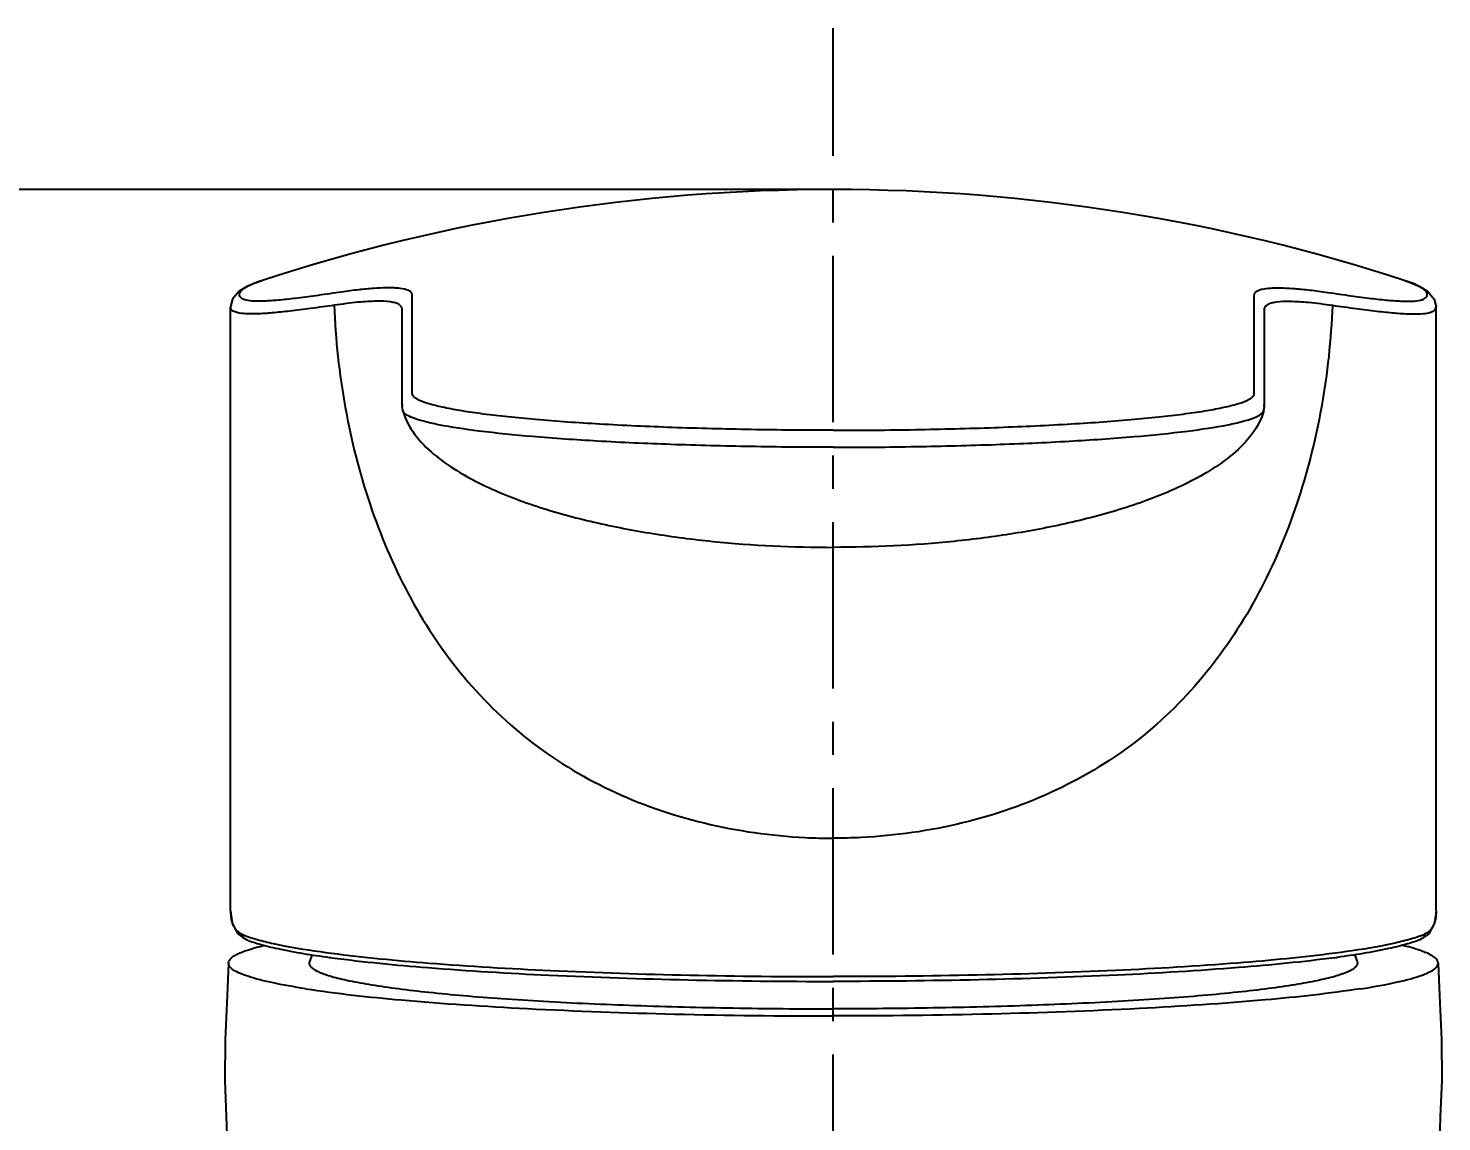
# Model space of a CAD drawing. Header units: millimetres. Extents: x 601 to 1195, y -13 to 407.
# Drawn here: x 977.2 to 1031.1, y 274.7 to 316.4 of the extents above; entities that cross this region are included whole.
import ezdxf

# ---------------------------------------------------------------- set-up
doc = ezdxf.new("R2010")
doc.units = ezdxf.units.MM
doc.header["$LTSCALE"] = 0.1
doc.linetypes.add('CENTERX2', pattern=[101.6, 63.5, -12.7, 12.7, -12.7])
doc.layers.add('CENTER', color=1, linetype='CENTERX2')
doc.layers.add('DIM', color=3, linetype='Continuous')
doc.styles.get("Standard").update_dxf_attribs({"font": 'arial.ttf'})
doc.dimstyles.new('ISO-25', dxfattribs={"dimtxt": 2.5, "dimasz": 2.5, "dimexe": 1.25, "dimexo": 0.625, "dimtad": 1, "dimtxsty": 'Standard', "dimcen": 2.5, "dimadec": 0, "dimazin": 0, "dimtfac": 1, "dimtmove": 0, "dimatfit": 3, "dimfxl": 0, "dimarcsym": 0})

# ---------------------------------------------------------------- blocks, each defined once
blk = doc.blocks.new('*D22')
at = {"layer": 'Defpoints', "color": 0}
for p in [(1007.922, 310.255), (925.567, 206.036), (936.146, 206.036)]:
    blk.add_point(p, dxfattribs=at)
at = {"layer": 'DIM', "color": 0, "lineweight": -2}
for p, q in [((1007.297, 310.255), (924.317, 310.255)), ((925.567, 307.755), (925.567, 208.536)), ((935.521, 206.036), (924.317, 206.036))]:
    blk.add_line(p, q, dxfattribs=at)
at = {"layer": 'DIM', "color": 0}
for points in [[(925.151, 307.755), (925.984, 307.755), (925.567, 310.255)], [(925.151, 208.536), (925.984, 208.536), (925.567, 206.036)]]:
    blk.add_solid(points, dxfattribs=at)
at = {"layer": 'DIM', "color": 0, "insert": (923.44, 258.146), "char_height": 2.5, "attachment_point": 5, "rotation": 90}
blk.add_mtext('104,22', dxfattribs=at)

msp = doc.modelspace()

# ---------------------------------------------------------------- linework, layer by layer
at = {"color": 7, "linetype": 'Continuous'}
for p, q in [((986.097, 306.776), (986.101, 306.777)), ((1029.746, 306.776), (1029.743, 306.777)), ((991.859, 302.467), (991.859, 306.206)), ((1023.984, 302.467), (1023.984, 306.206)), ((984.922, 305.772), (984.922, 305.782)), ((984.922, 282.725), (984.922, 305.772)), ((991.474, 301.983), (991.474, 305.721)), ((1024.37, 301.983), (1024.37, 305.721)), ((1030.922, 305.772), (1030.922, 305.782)), ((1030.922, 282.725), (1030.922, 305.772)), ((991.495, 301.82), (991.474, 301.983)), ((991.496, 301.818), (991.495, 301.82)), ((1024.348, 301.82), (1024.37, 301.983)), ((1024.348, 301.818), (1024.348, 301.82)), ((985.195, 281.854), (985.474, 281.656)), ((985.474, 281.656), (985.477, 281.655)), ((1030.369, 281.656), (1030.367, 281.655)), ((1030.649, 281.854), (1030.369, 281.656)), ((988.035, 281.065), (987.932, 280.79)), ((1027.809, 281.065), (1027.911, 280.79)), ((987.932, 280.79), (987.922, 280.733)), ((1027.911, 280.79), (1027.922, 280.733)), ((984.706, 276.249), (984.759, 274.882)), ((1031.138, 276.249), (1031.084, 274.882)), ((984.759, 274.882), (984.797, 273.864)), ((1031.084, 274.882), (1031.047, 273.864))]:
    msp.add_line(p, q, dxfattribs=at)
for points in [[(985.542, 306.555), (985.236, 306.364), (984.996, 306.077), (984.922, 305.782)], [(986.097, 306.776), (985.936, 306.721), (985.542, 306.555)], [(1029.746, 306.776), (1029.908, 306.721), (1030.301, 306.555)], [(1030.301, 306.555), (1030.607, 306.364), (1030.848, 306.077), (1030.922, 305.782)], [(984.922, 282.725), (984.98, 282.253), (985.195, 281.854)], [(1030.922, 282.725), (1030.864, 282.253), (1030.649, 281.854)], [(984.84, 280.738), (984.797, 279.498), (984.719, 277.816), (984.706, 276.249)], [(1031.004, 280.738), (1031.047, 279.498), (1031.125, 277.816), (1031.138, 276.249)]]:
    msp.add_lwpolyline(points, dxfattribs=at)
for centre, radius, start, end in [((1007.922, 240.066), 70.19, 89.99999, 108.11284), ((1007.922, 240.066), 70.19, 71.88716, 90.00001), ((991.97, 301.983), 0.496, 172.2067, 180.0526), ((1023.873, 301.983), 0.496, 359.9474, 7.7933), ((986.528, 284.496), 2.907, 246.3255, 248.6877), ((1029.316, 284.496), 2.907, 291.3123, 293.6745), ((994.51, 323.711), 43.151, 262.2478, 262.3738), ((1021.334, 323.711), 43.151, 277.6262, 277.7522)]:
    msp.add_arc(centre, radius, start, end, dxfattribs=at)
for points, knots in [([(985.26, 306.244), (985.26, 306.29), (985.319, 306.402), (985.493, 306.527), (985.76, 306.659), (985.974, 306.736), (986.097, 306.776)], [0, 0, 0, 0, 0.136361, 0.337081, 0.623092, 1, 1, 1, 1]), ([(989.157, 306.344), (988.862, 306.3), (988.307, 306.219), (987.528, 306.114), (986.859, 306.038), (986.305, 305.996), (985.868, 305.989), (985.577, 306.015), (985.409, 306.066), (985.326, 306.111), (985.271, 306.171), (985.26, 306.22), (985.26, 306.244)], [0, 0, 0, 0, 0.222773, 0.418687, 0.586442, 0.724974, 0.8336, 0.912437, 0.941331, 0.964142, 0.982638, 1, 1, 1, 1]), ([(991.859, 306.206), (991.859, 306.241), (991.842, 306.325), (991.717, 306.417), (991.515, 306.47), (991.291, 306.495), (991.065, 306.505), (990.776, 306.505), (990.356, 306.485), (989.785, 306.431), (989.376, 306.376), (989.157, 306.344)], [0, 0, 0, 0, 0.037622, 0.083789, 0.154825, 0.257538, 0.321423, 0.39372, 0.563372, 0.765838, 1, 1, 1, 1]), ([(1023.984, 306.206), (1023.984, 306.241), (1024.001, 306.325), (1024.127, 306.417), (1024.328, 306.47), (1024.552, 306.495), (1024.778, 306.505), (1025.067, 306.505), (1025.487, 306.485), (1026.058, 306.431), (1026.468, 306.376), (1026.687, 306.344)], [0, 0, 0, 0, 0.037622, 0.083789, 0.154825, 0.257538, 0.321423, 0.39372, 0.563372, 0.765838, 1, 1, 1, 1]), ([(1026.687, 306.344), (1026.982, 306.3), (1027.537, 306.219), (1028.316, 306.114), (1028.984, 306.038), (1029.539, 305.996), (1029.975, 305.989), (1030.266, 306.015), (1030.434, 306.066), (1030.518, 306.111), (1030.572, 306.171), (1030.583, 306.22), (1030.583, 306.244)], [0, 0, 0, 0, 0.222773, 0.418687, 0.586442, 0.724974, 0.8336, 0.912437, 0.941331, 0.964142, 0.982638, 1, 1, 1, 1]), ([(1030.583, 306.244), (1030.583, 306.29), (1030.525, 306.402), (1030.35, 306.527), (1030.084, 306.659), (1029.869, 306.736), (1029.746, 306.776)], [0, 0, 0, 0, 0.136361, 0.337081, 0.623092, 1, 1, 1, 1]), ([(988.877, 305.839), (988.576, 305.797), (988.013, 305.718), (987.221, 305.618), (986.543, 305.547), (985.98, 305.509), (985.537, 305.506), (985.243, 305.536), (985.072, 305.589), (984.988, 305.636), (984.933, 305.698), (984.922, 305.748), (984.922, 305.772)], [0, 0, 0, 0, 0.222867, 0.418723, 0.586331, 0.724691, 0.833186, 0.912001, 0.940947, 0.963862, 0.982501, 1, 1, 1, 1]), ([(991.345, 305.871), (991.304, 305.897), (991.199, 305.937), (990.919, 305.99), (990.439, 306.001), (989.721, 305.954), (989.179, 305.884), (988.877, 305.839)], [0, 0, 0, 0, 0.057959, 0.133303, 0.342754, 0.632458, 1, 1, 1, 1]), ([(988.877, 305.839), (988.926, 304.535), (989.205, 301.96), (990.141, 298.248), (991.594, 294.807), (993.598, 291.731), (996.207, 289.148), (999.388, 287.202), (1002.995, 285.954), (1005.553, 285.593), (1006.851, 285.528)], [0, 0, 0, 0, 0.130266, 0.257456, 0.380765, 0.501388, 0.621543, 0.743943, 0.870296, 1, 1, 1, 1]), ([(991.475, 305.688), (991.466, 305.725), (991.438, 305.798), (991.378, 305.851), (991.345, 305.871)], [0, 0, 0, 0, 0.494319, 1, 1, 1, 1]), ([(1026.967, 305.839), (1026.917, 304.535), (1026.639, 301.96), (1025.702, 298.248), (1024.25, 294.807), (1022.245, 291.731), (1019.637, 289.148), (1016.456, 287.202), (1012.848, 285.954), (1010.29, 285.593), (1008.992, 285.528)], [0, 0, 0, 0, 0.130266, 0.257456, 0.380765, 0.501388, 0.621543, 0.743943, 0.870296, 1, 1, 1, 1]), ([(1024.369, 305.688), (1024.378, 305.725), (1024.406, 305.798), (1024.466, 305.851), (1024.499, 305.871)], [0, 0, 0, 0, 0.494319, 1, 1, 1, 1]), ([(1024.499, 305.871), (1024.54, 305.897), (1024.644, 305.937), (1024.925, 305.99), (1025.404, 306.001), (1026.123, 305.954), (1026.665, 305.884), (1026.967, 305.839)], [0, 0, 0, 0, 0.057959, 0.133303, 0.342754, 0.632458, 1, 1, 1, 1]), ([(1026.967, 305.839), (1027.267, 305.797), (1027.831, 305.718), (1028.622, 305.618), (1029.301, 305.547), (1029.863, 305.509), (1030.306, 305.506), (1030.601, 305.536), (1030.771, 305.589), (1030.856, 305.636), (1030.911, 305.698), (1030.922, 305.748), (1030.922, 305.772)], [0, 0, 0, 0, 0.222867, 0.418723, 0.586331, 0.724691, 0.833186, 0.912001, 0.940947, 0.963862, 0.982501, 1, 1, 1, 1]), ([(1007.922, 301.068), (1007.922, 301.068), (1006.877, 301.068), (1004.828, 301.085), (1001.853, 301.162), (999.11, 301.287), (997.021, 301.431), (995.544, 301.572), (994.608, 301.68), (993.799, 301.796), (993.126, 301.917), (992.595, 302.042), (992.244, 302.155), (992.041, 302.255), (991.924, 302.331), (991.859, 302.415), (991.859, 302.467)], [0.5, 0.5, 0.5, 0.5, 0.5, 0.5963639, 0.6890536, 0.7745397, 0.8495789, 0.8822792, 0.9113539, 0.9365337, 0.9576086, 0.9744138, 0.9868859, 0.9915236, 0.9951573, 1, 1, 1, 1]), ([(1007.922, 301.068), (1007.922, 301.068), (1008.966, 301.068), (1011.016, 301.085), (1013.991, 301.162), (1016.733, 301.287), (1018.823, 301.431), (1020.299, 301.572), (1021.236, 301.68), (1022.044, 301.796), (1022.717, 301.917), (1023.249, 302.042), (1023.599, 302.155), (1023.803, 302.255), (1023.92, 302.331), (1023.984, 302.415), (1023.984, 302.467)], [0.5, 0.5, 0.5, 0.5, 0.5, 0.5963639, 0.6890536, 0.7745397, 0.8495789, 0.8822792, 0.9113539, 0.9365337, 0.9576086, 0.9744138, 0.9868859, 0.9915236, 0.9951573, 1, 1, 1, 1]), ([(991.496, 301.818), (991.584, 301.496), (991.917, 300.876), (992.661, 300.132), (993.546, 299.509), (994.848, 298.808), (996.602, 298.13), (998.793, 297.534), (1001.041, 297.102), (1004.082, 296.711), (1006.385, 296.601), (1007.922, 296.601), (1007.922, 296.601)], [0, 0, 0, 0, 0.0279716, 0.0571996, 0.0873455, 0.1180881, 0.1805934, 0.2439118, 0.3076692, 0.3716785, 0.5, 0.5, 0.5, 0.5, 0.5]), ([(1007.922, 300.42), (1007.922, 300.42), (1006.869, 300.42), (1004.803, 300.437), (1001.8, 300.514), (999.025, 300.638), (996.581, 300.804), (994.56, 301.005), (993.175, 301.207), (992.337, 301.391), (991.916, 301.521), (991.64, 301.643), (991.512, 301.761), (991.496, 301.818)], [0.4999999, 0.4999999, 0.4999999, 0.4999999, 0.4999999, 0.5951201, 0.6867215, 0.7714203, 0.8460981, 0.9080294, 0.9550111, 0.9723986, 0.9855776, 0.9946007, 1, 1, 1, 1]), ([(1024.348, 301.818), (1024.259, 301.496), (1023.926, 300.876), (1023.182, 300.132), (1022.297, 299.509), (1020.995, 298.808), (1019.242, 298.13), (1017.05, 297.534), (1014.803, 297.102), (1011.762, 296.711), (1009.458, 296.601), (1007.922, 296.601), (1007.922, 296.601)], [0, 0, 0, 0, 0.0279716, 0.0571996, 0.0873455, 0.1180881, 0.1805934, 0.2439118, 0.3076692, 0.3716785, 0.5, 0.5, 0.5, 0.5, 0.5]), ([(1007.922, 300.42), (1007.922, 300.42), (1008.974, 300.42), (1011.041, 300.437), (1014.044, 300.514), (1016.818, 300.638), (1019.262, 300.804), (1021.284, 301.005), (1022.669, 301.207), (1023.506, 301.391), (1023.928, 301.521), (1024.203, 301.643), (1024.332, 301.761), (1024.348, 301.818)], [0.4999999, 0.4999999, 0.4999999, 0.4999999, 0.4999999, 0.5951201, 0.6867215, 0.7714203, 0.8460981, 0.9080294, 0.9550111, 0.9723986, 0.9855776, 0.9946007, 1, 1, 1, 1]), ([(984.922, 282.725), (984.922, 282.619), (984.935, 282.423), (985.013, 282.158), (985.156, 281.953), (985.29, 281.865), (985.361, 281.834)], [0, 0, 0, 0, 0.302042, 0.555937, 0.779744, 1, 1, 1, 1]), ([(1030.922, 282.725), (1030.922, 282.619), (1030.909, 282.423), (1030.83, 282.158), (1030.687, 281.953), (1030.553, 281.865), (1030.483, 281.834)], [0, 0, 0, 0, 0.302042, 0.555937, 0.779744, 1, 1, 1, 1]), ([(985.361, 281.834), (985.361, 281.797), (985.382, 281.722), (985.441, 281.671), (985.474, 281.656)], [0, 0, 0, 0, 0.502847, 1, 1, 1, 1]), ([(985.472, 281.788), (985.626, 281.728), (985.984, 281.615), (986.349, 281.527), (986.554, 281.482)], [0, 0, 0, 0, 0.440414, 1, 1, 1, 1]), ([(985.477, 281.655), (985.649, 281.579), (986.062, 281.442), (987.13, 281.184), (988.031, 281.044), (988.689, 280.955)], [0, 0, 0, 0, 0.171187, 0.395593, 1, 1, 1, 1]), ([(1030.367, 281.655), (1030.195, 281.579), (1029.781, 281.442), (1028.713, 281.184), (1027.812, 281.044), (1027.154, 280.955)], [0, 0, 0, 0, 0.171187, 0.395593, 1, 1, 1, 1]), ([(1030.372, 281.788), (1030.218, 281.728), (1029.859, 281.615), (1029.494, 281.527), (1029.289, 281.482)], [0, 0, 0, 0, 0.440414, 1, 1, 1, 1]), ([(1030.483, 281.834), (1030.483, 281.797), (1030.462, 281.722), (1030.403, 281.671), (1030.369, 281.656)], [0, 0, 0, 0, 0.502847, 1, 1, 1, 1]), ([(984.84, 280.738), (984.842, 280.818), (984.948, 280.943), (985.131, 281.055), (985.26, 281.114), (985.333, 281.144)], [0, 0, 0, 0, 0.363898, 0.642446, 1, 1, 1, 1]), ([(985.333, 281.144), (985.393, 281.169), (985.689, 281.279), (985.994, 281.36), (986.238, 281.418)], [0, 0, 0, 0, 0.207441, 1, 1, 1, 1]), ([(986.554, 281.482), (986.711, 281.448), (987.448, 281.3), (988.192, 281.19), (988.778, 281.113)], [0, 0, 0, 0, 0.21382, 1, 1, 1, 1]), ([(988.778, 281.113), (990.01, 280.952), (992.794, 280.689), (997.351, 280.422), (1002.498, 280.256), (1006.095, 280.219), (1007.922, 280.219)], [0, 0, 0, 0, 0.0967297, 0.2176269, 0.3554506, 0.4976734, 0.4976734, 0.4976734, 0.4976734]), ([(1027.066, 281.113), (1025.834, 280.952), (1023.05, 280.689), (1018.492, 280.422), (1013.345, 280.256), (1009.748, 280.219), (1007.922, 280.219)], [0, 0, 0, 0, 0.0967297, 0.2176269, 0.3554506, 0.4976734, 0.4976734, 0.4976734, 0.4976734]), ([(1029.289, 281.482), (1029.132, 281.448), (1028.395, 281.3), (1027.652, 281.19), (1027.066, 281.113)], [0, 0, 0, 0, 0.21382, 1, 1, 1, 1]), ([(1030.511, 281.144), (1030.45, 281.169), (1030.155, 281.279), (1029.849, 281.36), (1029.606, 281.418)], [0, 0, 0, 0, 0.207441, 1, 1, 1, 1]), ([(1031.004, 280.738), (1031.002, 280.818), (1030.896, 280.943), (1030.712, 281.055), (1030.584, 281.114), (1030.511, 281.144)], [0, 0, 0, 0, 0.363898, 0.642446, 1, 1, 1, 1]), ([(987.779, 279.759), (987.352, 279.825), (986.755, 279.928), (986.022, 280.098), (985.605, 280.217), (985.273, 280.342), (985.008, 280.473), (984.837, 280.634), (984.84, 280.738)], [0, 0, 0, 0, 0.4076, 0.571914, 0.708871, 0.818527, 0.901597, 1, 1, 1, 1]), ([(987.922, 280.733), (987.922, 280.704), (987.944, 280.636), (988.025, 280.55), (988.15, 280.466), (988.321, 280.383), (988.538, 280.301), (988.802, 280.219), (989.112, 280.139), (989.614, 280.027), (990.352, 279.895), (991.365, 279.75), (992.538, 279.615), (993.86, 279.49), (995.318, 279.376), (997.491, 279.238), (1000.434, 279.105), (1004.121, 279.011), (1006.65, 278.99), (1007.922, 278.99)], [0, 0, 0, 0, 0.0043799, 0.0098978, 0.0171663, 0.026448, 0.037851, 0.0514199, 0.0671637, 0.0850685, 0.1272514, 0.1776538, 0.2358393, 0.3012786, 0.3733597, 0.4514009, 0.62234, 0.8075725, 0.9950748, 0.9950748, 0.9950748, 0.9950748]), ([(988.783, 280.942), (990.002, 280.779), (992.766, 280.514), (997.298, 280.243), (1002.456, 280.075), (1006.072, 280.037), (1007.922, 280.037)], [0, 0, 0, 0, 0.0960098, 0.2165472, 0.3543608, 0.4987487, 0.4987487, 0.4987487, 0.4987487]), ([(1027.06, 280.942), (1025.841, 280.779), (1023.078, 280.514), (1018.545, 280.243), (1013.387, 280.075), (1009.772, 280.037), (1007.922, 280.037)], [0, 0, 0, 0, 0.0960098, 0.2165472, 0.3543608, 0.4987487, 0.4987487, 0.4987487, 0.4987487]), ([(1027.922, 280.733), (1027.922, 280.704), (1027.9, 280.636), (1027.819, 280.55), (1027.694, 280.466), (1027.523, 280.383), (1027.306, 280.301), (1027.042, 280.219), (1026.731, 280.139), (1026.229, 280.027), (1025.491, 279.895), (1024.479, 279.75), (1023.306, 279.615), (1021.984, 279.49), (1020.526, 279.376), (1018.352, 279.238), (1015.409, 279.105), (1011.722, 279.011), (1009.194, 278.99), (1007.922, 278.99)], [0, 0, 0, 0, 0.0043799, 0.0098978, 0.0171663, 0.026448, 0.037851, 0.0514199, 0.0671637, 0.0850685, 0.1272514, 0.1776538, 0.2358393, 0.3012786, 0.3733597, 0.4514009, 0.62234, 0.8075725, 0.9950748, 0.9950748, 0.9950748, 0.9950748]), ([(1028.065, 279.759), (1028.492, 279.825), (1029.089, 279.928), (1029.821, 280.098), (1030.239, 280.217), (1030.57, 280.342), (1030.836, 280.473), (1031.007, 280.634), (1031.004, 280.738)], [0, 0, 0, 0, 0.4076, 0.571914, 0.708871, 0.818527, 0.901597, 1, 1, 1, 1]), ([(987.779, 279.759), (988.992, 279.571), (991.81, 279.27), (996.507, 278.961), (1002.005, 278.764), (1005.901, 278.718), (1007.922, 278.718)], [0, 0, 0, 0, 0.182476, 0.420874, 0.699689, 1, 1, 1, 1]), ([(1028.065, 279.759), (1026.852, 279.571), (1024.034, 279.27), (1019.336, 278.961), (1013.839, 278.764), (1009.942, 278.718), (1007.922, 278.718)], [0, 0, 0, 0, 0.182476, 0.420874, 0.699689, 1, 1, 1, 1])]:
    msp.add_open_spline(points, degree=3, knots=knots, dxfattribs=at)
for points in [[(1006.851, 285.528), (1007.208, 285.51), (1007.565, 285.501), (1007.922, 285.501)], [(1008.992, 285.528), (1008.636, 285.51), (1008.279, 285.501), (1007.922, 285.501)]]:
    msp.add_open_spline(points, degree=3, dxfattribs=at)
at = {"layer": 'CENTER'}
msp.add_line((1007.922, 199.777), (1007.922, 316.41), dxfattribs=at)
msp.add_line((1007.922, 199.777), (1007.922, 316.41), dxfattribs=at)

# ---------------------------------------------------------------- dimensions: what is measured, and where the dimension line sits
at = {"layer": 'DIM'}
dim = msp.add_linear_dim(base=(925.567, 206.036), p1=(1007.922, 310.255), p2=(936.146, 206.036), angle=90, dimstyle='ISO-25', dxfattribs=at)
dim.commit()
dim.dimension.update_dxf_attribs({"geometry": '*D22', "text_midpoint": (923.44, 258.146)})

doc.saveas('drawing.dxf')
